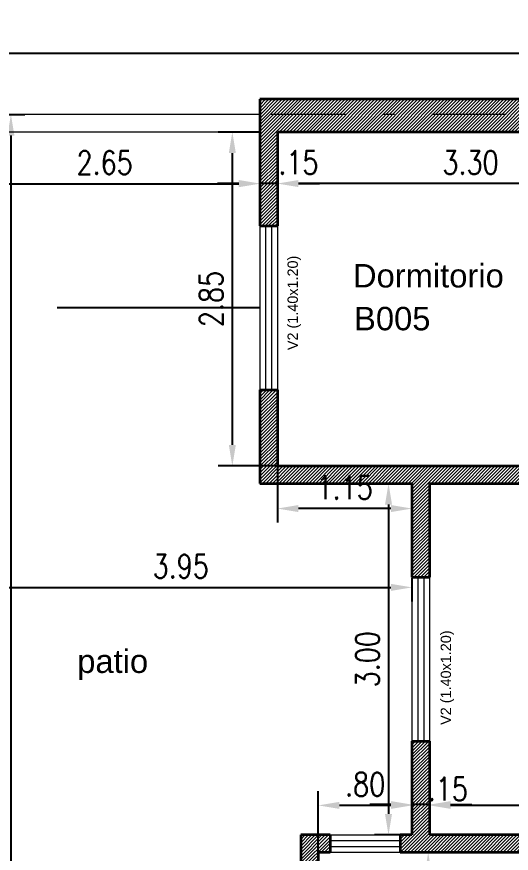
# Model space of a CAD drawing. Header units: millimetres. Extents: x 2761 to 3221, y 1635 to 1962.
# Drawn here: x 2773.47 to 2777.7, y 1937.53 to 1944.67 of the extents above; entities that cross this region are included whole.
import ezdxf

# ---------------------------------------------------------------- set-up
doc = ezdxf.new("R2010")
doc.units = ezdxf.units.MM
doc.linetypes.add('DASHDOT', pattern=[25.4, 12.7, -6.35, 0, -6.35])
doc.layers.get('Defpoints').update_dxf_attribs({"lineweight": 5})
for name, color, linetype, lineweight in [('Aberturas', 239, 'Continuous', 18), ('Cotas', 8, 'Continuous', 15), ('Ejes', 3, 'DASHDOT', 13), ('Muros', 6, 'Continuous', 50), ('Rayado', 7, 'Continuous', 15), ('Textos', 3, 'Continuous', 9)]:
    doc.layers.add(name, color=color, linetype=linetype, lineweight=lineweight)
doc.layers.add('No View', color=70, linetype='Continuous', plot=False)
doc.styles.add('cotas', font='romans.shx', dxfattribs={"width": 0.8})
doc.styles.get("Standard").update_dxf_attribs({"font": 'arial.ttf'})
doc.dimstyles.new('Esc 1-100', dxfattribs={"dimtxt": 0.2, "dimasz": 0.18, "dimexe": 0.12, "dimexo": 0, "dimgap": 0.08, "dimtad": 1, "dimzin": 4, "dimdsep": 46, "dimtxsty": 'cotas', "dimcen": 2.5, "dimclrd": 7, "dimclre": 7, "dimclrt": 256, "dimaunit": 1, "dimadec": 3, "dimazin": 0, "dimtfac": 1, "dimtmove": 1, "dimatfit": 3, "dimfxl": 0.12, "dimarcsym": 0})

# ---------------------------------------------------------------- blocks, each defined once
blk = doc.blocks.new('*D44')
at = {"layer": 'Cotas', "color": 7, "lineweight": -2, "transparency": 16777216}
for p, q in [((2777, 1938.465), (2777, 1937.8212)), ((2780, 1938.0021), (2780, 1937.8212)), ((2779.82, 1937.9412), (2777.18, 1937.9412))]:
    blk.add_line(p, q, dxfattribs=at)
at = {"layer": 'Cotas', "color": 7, "transparency": 16777216}
for points in [[(2777.18, 1937.9712), (2777.18, 1937.9112), (2777, 1937.9412)], [(2779.82, 1937.9712), (2779.82, 1937.9112), (2780, 1937.9412)]]:
    blk.add_solid(points, dxfattribs=at)
at = {"layer": 'Defpoints', "color": 0, "transparency": 16777216}
for p in [(2777, 1938.465), (2780, 1938.0021), (2777, 1937.9412)]:
    blk.add_point(p, dxfattribs=at)
at = {"layer": 'Cotas', "transparency": 16777216, "insert": (2778.5, 1938.1212), "char_height": 0.2, "attachment_point": 5, "style": 'cotas'}
blk.add_mtext('3.00', dxfattribs=at)
blk = doc.blocks.new('*D47')
at = {"layer": 'Cotas', "color": 7, "lineweight": -2, "transparency": 16777216}
for p, q in [((2776.7604, 1937.5386), (2777.1085, 1937.5386)), ((2776.9885, 1937.3586), (2776.9885, 1932.9986)), ((2776.05, 1932.8186), (2777.1085, 1932.8186))]:
    blk.add_line(p, q, dxfattribs=at)
at = {"layer": 'Cotas', "color": 7, "transparency": 16777216}
for points in [[(2776.9585, 1937.3586), (2777.0185, 1937.3586), (2776.9885, 1937.5386)], [(2776.9585, 1932.9986), (2777.0185, 1932.9986), (2776.9885, 1932.8186)]]:
    blk.add_solid(points, dxfattribs=at)
at = {"layer": 'Defpoints', "color": 0, "transparency": 16777216}
for p in [(2776.7604, 1937.5386), (2776.05, 1932.8186), (2776.9885, 1932.8186)]:
    blk.add_point(p, dxfattribs=at)
at = {"layer": 'Cotas', "transparency": 16777216, "insert": (2776.8085, 1935.1786), "char_height": 0.2, "attachment_point": 5, "rotation": 90, "style": 'cotas'}
blk.add_mtext('4.72', dxfattribs=at)
blk = doc.blocks.new('*D48')
at = {"layer": 'Cotas', "color": 7, "lineweight": -2, "transparency": 16777216}
for p, q in [((2775.55, 1940.6886), (2776.7695, 1940.6886)), ((2776.6495, 1940.5086), (2776.6495, 1937.8686)), ((2776.85, 1937.6886), (2776.5295, 1937.6886))]:
    blk.add_line(p, q, dxfattribs=at)
at = {"layer": 'Cotas', "color": 7, "transparency": 16777216}
for points in [[(2776.6195, 1940.5086), (2776.6795, 1940.5086), (2776.6495, 1940.6886)], [(2776.6195, 1937.8686), (2776.6795, 1937.8686), (2776.6495, 1937.6886)]]:
    blk.add_solid(points, dxfattribs=at)
at = {"layer": 'Defpoints', "color": 0, "transparency": 16777216}
for p in [(2775.55, 1940.6886), (2776.6495, 1937.6886), (2776.85, 1937.6886)]:
    blk.add_point(p, dxfattribs=at)
at = {"layer": 'Cotas', "transparency": 16777216, "insert": (2776.4695, 1939.1886), "char_height": 0.2, "attachment_point": 5, "rotation": 90, "style": 'cotas'}
blk.add_mtext('3.00', dxfattribs=at)
blk = doc.blocks.new('*D49')
at = {"layer": 'Cotas', "color": 7, "lineweight": -2, "transparency": 16777216}
for p, q in [((2775.7, 1943.3724), (2775.7, 1943.1292)), ((2779, 1943.3724), (2779, 1943.1292)), ((2778.82, 1943.2492), (2775.88, 1943.2492))]:
    blk.add_line(p, q, dxfattribs=at)
at = {"layer": 'Cotas', "color": 7, "transparency": 16777216}
for points in [[(2775.88, 1943.2792), (2775.88, 1943.2192), (2775.7, 1943.2492)], [(2778.82, 1943.2792), (2778.82, 1943.2192), (2779, 1943.2492)]]:
    blk.add_solid(points, dxfattribs=at)
at = {"layer": 'Defpoints', "color": 0, "transparency": 16777216}
for p in [(2775.7, 1943.3724), (2779, 1943.3724), (2775.7, 1943.2492)]:
    blk.add_point(p, dxfattribs=at)
at = {"layer": 'Cotas', "transparency": 16777216, "insert": (2777.35, 1943.4292), "char_height": 0.2, "attachment_point": 5, "style": 'cotas'}
blk.add_mtext('3.30', dxfattribs=at)
blk = doc.blocks.new('*D135')
at = {"layer": 'Cotas', "color": 7, "lineweight": -2, "transparency": 16777216}
for p, q in [((2772.9, 1943.8388), (2772.9, 1944.4819)), ((2795.3991, 1943.8388), (2795.3991, 1944.4819)), ((2773.08, 1944.3619), (2795.2191, 1944.3619))]:
    blk.add_line(p, q, dxfattribs=at)
at = {"layer": 'Cotas', "color": 7, "transparency": 16777216}
for points in [[(2773.08, 1944.3919), (2773.08, 1944.3319), (2772.9, 1944.3619)], [(2795.2191, 1944.3919), (2795.2191, 1944.3319), (2795.3991, 1944.3619)]]:
    blk.add_solid(points, dxfattribs=at)
at = {"layer": 'Defpoints', "color": 0, "transparency": 16777216}
for p in [(2795.3991, 1944.3619), (2772.9, 1943.8388), (2795.3991, 1943.8388)]:
    blk.add_point(p, dxfattribs=at)
at = {"layer": 'Cotas', "transparency": 16777216, "insert": (2784.1495, 1944.5419), "char_height": 0.2, "attachment_point": 5, "style": 'cotas'}
blk.add_mtext('38.43', dxfattribs=at)
blk = doc.blocks.new('*D50')
at = {"layer": 'Cotas', "color": 7, "lineweight": -2, "transparency": 16777216}
for p, q in [((2772.9, 1943.8388), (2773.5439, 1943.8388)), ((2773.4239, 1943.6588), (2773.4239, 1932.6988)), ((2772.9, 1932.5188), (2773.5439, 1932.5188))]:
    blk.add_line(p, q, dxfattribs=at)
at = {"layer": 'Cotas', "color": 7, "transparency": 16777216}
for points in [[(2773.3939, 1943.6588), (2773.4539, 1943.6588), (2773.4239, 1943.8388)], [(2773.3939, 1932.6988), (2773.4539, 1932.6988), (2773.4239, 1932.5188)]]:
    blk.add_solid(points, dxfattribs=at)
at = {"layer": 'Defpoints', "color": 0, "transparency": 16777216}
for p in [(2772.9, 1943.8388), (2772.9, 1932.5188), (2773.4239, 1932.5188)]:
    blk.add_point(p, dxfattribs=at)
at = {"layer": 'Cotas', "transparency": 16777216, "insert": (2773.2439, 1938.1788), "char_height": 0.2, "attachment_point": 5, "rotation": 90, "style": 'cotas'}
blk.add_mtext('11.32', dxfattribs=at)
blk = doc.blocks.new('*D136')
at = {"layer": 'Cotas', "color": 7, "lineweight": -2, "transparency": 16777216}
for p, q in [((2775.55, 1943.4283), (2775.55, 1943.1278)), ((2772.9, 1942.475), (2772.9, 1943.3678)), ((2773.08, 1943.2478), (2775.37, 1943.2478))]:
    blk.add_line(p, q, dxfattribs=at)
at = {"layer": 'Cotas', "color": 7, "transparency": 16777216}
for points in [[(2773.08, 1943.2778), (2773.08, 1943.2178), (2772.9, 1943.2478)], [(2775.37, 1943.2778), (2775.37, 1943.2178), (2775.55, 1943.2478)]]:
    blk.add_solid(points, dxfattribs=at)
at = {"layer": 'Defpoints', "color": 0, "transparency": 16777216}
for p in [(2775.55, 1943.4283), (2775.55, 1943.2478), (2772.9, 1942.475)]:
    blk.add_point(p, dxfattribs=at)
at = {"layer": 'Cotas', "transparency": 16777216, "insert": (2774.225, 1943.4278), "char_height": 0.2, "attachment_point": 5, "style": 'cotas'}
blk.add_mtext('2.65', dxfattribs=at)
blk = doc.blocks.new('*D137')
at = {"layer": 'Cotas', "color": 7, "lineweight": -2, "transparency": 16777216}
for p, q in [((2775.55, 1943.072), (2775.55, 1943.3692)), ((2775.7, 1943.0564), (2775.7, 1943.3692)), ((2775.37, 1943.2492), (2775.19, 1943.2492)), ((2775.7, 1943.2492), (2775.55, 1943.2492)), ((2775.88, 1943.2492), (2776.06, 1943.2492))]:
    blk.add_line(p, q, dxfattribs=at)
at = {"layer": 'Cotas', "color": 7, "transparency": 16777216}
for points in [[(2775.37, 1943.2792), (2775.37, 1943.2192), (2775.55, 1943.2492)], [(2775.88, 1943.2792), (2775.88, 1943.2192), (2775.7, 1943.2492)]]:
    blk.add_solid(points, dxfattribs=at)
at = {"layer": 'Defpoints', "color": 0, "transparency": 16777216}
for p in [(2775.55, 1943.2492), (2775.55, 1943.072), (2775.7, 1943.0564)]:
    blk.add_point(p, dxfattribs=at)
at = {"layer": 'Cotas', "transparency": 16777216, "insert": (2775.88, 1943.4292), "char_height": 0.2, "attachment_point": 5, "style": 'cotas'}
blk.add_mtext('.15', dxfattribs=at)
blk = doc.blocks.new('*D98')
at = {"layer": 'Cotas', "color": 7, "lineweight": -2, "transparency": 16777216}
for p, q in [((2777, 1938.465), (2777, 1937.8278)), ((2776.85, 1938.0227), (2776.85, 1937.8278)), ((2776.67, 1937.9478), (2776.49, 1937.9478)), ((2777, 1937.9478), (2776.85, 1937.9478)), ((2777.18, 1937.9478), (2777.36, 1937.9478))]:
    blk.add_line(p, q, dxfattribs=at)
at = {"layer": 'Cotas', "color": 7, "transparency": 16777216}
for points in [[(2776.67, 1937.9778), (2776.67, 1937.9178), (2776.85, 1937.9478)], [(2777.18, 1937.9778), (2777.18, 1937.9178), (2777, 1937.9478)]]:
    blk.add_solid(points, dxfattribs=at)
at = {"layer": 'Defpoints', "color": 0, "transparency": 16777216}
for p in [(2777, 1938.465), (2776.85, 1938.0227), (2776.85, 1937.9478)]:
    blk.add_point(p, dxfattribs=at)
at = {"layer": 'Cotas', "transparency": 16777216, "insert": (2777.1563, 1938.0818), "char_height": 0.2, "attachment_point": 5, "style": 'cotas'}
blk.add_mtext('.15', dxfattribs=at)
blk = doc.blocks.new('*D34')
at = {"layer": 'Cotas', "color": 7, "lineweight": -2, "transparency": 16777216}
for p, q in [((2776.05, 1937.5386), (2776.05, 1938.0612)), ((2776.85, 1937.6886), (2776.85, 1938.0612)), ((2776.67, 1937.9412), (2776.23, 1937.9412))]:
    blk.add_line(p, q, dxfattribs=at)
at = {"layer": 'Cotas', "color": 7, "transparency": 16777216}
for points in [[(2776.23, 1937.9712), (2776.23, 1937.9112), (2776.05, 1937.9412)], [(2776.67, 1937.9712), (2776.67, 1937.9112), (2776.85, 1937.9412)]]:
    blk.add_solid(points, dxfattribs=at)
at = {"layer": 'Defpoints', "color": 0, "transparency": 16777216}
for p in [(2776.05, 1937.9412), (2776.85, 1937.6886), (2776.05, 1937.5386)]:
    blk.add_point(p, dxfattribs=at)
at = {"layer": 'Cotas', "transparency": 16777216, "insert": (2776.45, 1938.1212), "char_height": 0.2, "attachment_point": 5, "style": 'cotas'}
blk.add_mtext('.80', dxfattribs=at)
blk = doc.blocks.new('*D102')
at = {"layer": 'Cotas', "color": 7, "lineweight": -2, "transparency": 16777216}
for p, q in [((2775.7, 1940.8386), (2775.7, 1940.3549)), ((2776.85, 1940.6886), (2776.85, 1940.3549)), ((2776.67, 1940.4749), (2775.88, 1940.4749))]:
    blk.add_line(p, q, dxfattribs=at)
at = {"layer": 'Cotas', "color": 7, "transparency": 16777216}
for points in [[(2775.88, 1940.5049), (2775.88, 1940.4449), (2775.7, 1940.4749)], [(2776.67, 1940.5049), (2776.67, 1940.4449), (2776.85, 1940.4749)]]:
    blk.add_solid(points, dxfattribs=at)
at = {"layer": 'Defpoints', "color": 0, "transparency": 16777216}
for p in [(2775.7, 1940.8386), (2776.85, 1940.6886), (2775.7, 1940.4749)]:
    blk.add_point(p, dxfattribs=at)
at = {"layer": 'Cotas', "transparency": 16777216, "insert": (2776.275, 1940.6549), "char_height": 0.2, "attachment_point": 5, "style": 'cotas'}
blk.add_mtext('1.15', dxfattribs=at)
blk = doc.blocks.new('*D35')
at = {"layer": 'Cotas', "color": 7, "lineweight": -2, "transparency": 16777216}
for p, q in [((2775.55, 1943.6888), (2775.1955, 1943.6888)), ((2775.3155, 1941.0186), (2775.3155, 1943.5088)), ((2775.7, 1940.8386), (2775.1955, 1940.8386))]:
    blk.add_line(p, q, dxfattribs=at)
at = {"layer": 'Cotas', "color": 7, "transparency": 16777216}
for points in [[(2775.2855, 1943.5088), (2775.3455, 1943.5088), (2775.3155, 1943.6888)], [(2775.2855, 1941.0186), (2775.3455, 1941.0186), (2775.3155, 1940.8386)]]:
    blk.add_solid(points, dxfattribs=at)
at = {"layer": 'Defpoints', "color": 0, "transparency": 16777216}
for p in [(2775.3155, 1943.6888), (2775.55, 1943.6888), (2775.7, 1940.8386)]:
    blk.add_point(p, dxfattribs=at)
at = {"layer": 'Cotas', "transparency": 16777216, "insert": (2775.1355, 1942.2637), "char_height": 0.2, "attachment_point": 5, "rotation": 90, "style": 'cotas'}
blk.add_mtext('2.85', dxfattribs=at)
blk = doc.blocks.new('*D104')
at = {"layer": 'Cotas', "color": 7, "lineweight": -2, "transparency": 16777216}
for p, q in [((2772.9, 1939.8805), (2772.9, 1939.6821)), ((2776.85, 1939.8805), (2776.85, 1939.6821)), ((2773.08, 1939.8021), (2776.67, 1939.8021))]:
    blk.add_line(p, q, dxfattribs=at)
at = {"layer": 'Cotas', "color": 7, "transparency": 16777216}
for points in [[(2773.08, 1939.8321), (2773.08, 1939.7721), (2772.9, 1939.8021)], [(2776.67, 1939.8321), (2776.67, 1939.7721), (2776.85, 1939.8021)]]:
    blk.add_solid(points, dxfattribs=at)
at = {"layer": 'Defpoints', "color": 0, "transparency": 16777216}
for p in [(2772.9, 1939.8805), (2776.85, 1939.8805), (2776.85, 1939.8021)]:
    blk.add_point(p, dxfattribs=at)
at = {"layer": 'Cotas', "transparency": 16777216, "insert": (2774.875, 1939.9821), "char_height": 0.2, "attachment_point": 5, "style": 'cotas'}
blk.add_mtext('3.95', dxfattribs=at)

msp = doc.modelspace()

# ---------------------------------------------------------------- hatches: boundary and pattern name
at = {"layer": 'Rayado', "lineweight": 20}
h = msp.add_hatch(dxfattribs=at)
h.set_pattern_fill('_USER', color=256, scale=0.02, angle=45, pattern_type=0)
h.set_pattern_definition([(45, (2646.102981, 1042.226315), (-0.01414213562, 0.01414213562), [])])
h.paths.add_polyline_path([(2781.25, 1943.9681), (2775.55, 1943.9681), (2775.55, 1943.8388), (2781.25, 1943.8388)])
h.paths.add_polyline_path([(2781.25, 1943.8388), (2775.55, 1943.8388), (2775.55, 1942.8886), (2775.7, 1942.8886), (2775.7, 1943.6886), (2779, 1943.6886), (2779, 1941.6886), (2780.25, 1941.6886), (2780.25, 1942.6386), (2780.1, 1942.6386), (2780.1, 1941.8386), (2779.15, 1941.8386), (2779.15, 1943.6886), (2781.1, 1943.6886), (2781.1, 1941.8386), (2781.05, 1941.8386), (2781.05, 1941.6886), (2781.1, 1941.6886), (2781.1, 1938.6265), (2781.25, 1938.6265)])
h.paths.add_polyline_path([(2780.15, 1940.8386), (2775.7, 1940.8386), (2775.7, 1941.4886), (2775.55, 1941.4886), (2775.55, 1940.6886), (2776.85, 1940.6886), (2776.85, 1939.8886), (2777, 1939.8886), (2777, 1940.6886), (2780.15, 1940.6886)])
h.paths.add_polyline_path([(2780.15, 1939.8386), (2780, 1939.8386), (2780, 1937.6886), (2777, 1937.6886), (2777, 1938.4886), (2776.85, 1938.4886), (2776.85, 1937.6886), (2776.75, 1937.6886), (2776.75, 1937.5386), (2780.15, 1937.5386)])
h.paths.add_polyline_path([(2776.05, 1937.5386), (2776.15, 1937.5386), (2776.15, 1937.6886), (2775.9, 1937.6886), (2775.9, 1936.8886), (2776.05, 1936.8886)])
h.paths.add_polyline_path([(2776.05, 1935.3886), (2775.9, 1935.3886), (2775.8999, 1932.5187), (2776.5, 1932.5187), (2776.5, 1932.6686), (2778.5004, 1932.6686), (2778.5004, 1932.8186), (2776.05, 1932.8186)])
h.paths.add_polyline_path([(2779.6, 1933.9168), (2779.45, 1933.9168), (2779.45, 1932.8186), (2779.4, 1932.8186), (2779.4, 1932.6686), (2779.65, 1932.6686), (2779.65, 1932.8186), (2779.6, 1932.8186)])
h.paths.add_polyline_path([(2781.25, 1935.2226), (2781.1, 1935.2226), (2781.1, 1932.8186), (2780, 1932.8186), (2780, 1932.6686), (2781.25, 1932.6686)])
h.paths.add_polyline_path([(2781.4, 1935.2226), (2781.25, 1935.2226), (2781.25, 1932.6686), (2782.393, 1932.6686), (2782.393, 1932.8186), (2781.4, 1932.8186)])
h.paths.add_polyline_path([(2782.1092, 1936.3686), (2781.4, 1936.3686), (2781.4, 1938.6265), (2781.25, 1938.6265), (2781.25, 1935.2226), (2781.4, 1935.2226), (2781.4, 1936.2186), (2782.1092, 1936.2186)])
h.paths.add_polyline_path([(2781.25, 1938.6265), (2781.1, 1938.6265), (2781.1, 1936.3686), (2780.4, 1936.3686), (2780.4, 1936.2186), (2781.1, 1936.2186), (2781.1, 1935.2226), (2781.25, 1935.2226)])
h.paths.add_polyline_path([(2781.4, 1941.6886), (2781.45, 1941.6886), (2781.45, 1941.8386), (2781.4, 1941.8386), (2781.4, 1943.6886), (2783.35, 1943.6886), (2783.35, 1941.8386), (2782.4, 1941.8386), (2782.4, 1942.6386), (2782.25, 1942.6386), (2782.25, 1941.6886), (2783.5, 1941.6886), (2783.5, 1943.6886), (2786.8, 1943.6886), (2786.8, 1942.8913), (2786.95, 1942.8913), (2786.95, 1943.8388), (2781.25, 1943.8388), (2781.25, 1938.6265), (2781.4, 1938.6265)])
h.paths.add_polyline_path([(2782.5, 1939.8386), (2782.35, 1939.8386), (2782.35, 1937.5386), (2785.7603, 1937.5386), (2785.7603, 1937.6886), (2785.6504, 1937.6886), (2785.65, 1937.6879), (2785.65, 1938.4729), (2785.5, 1938.4729), (2785.5, 1937.6886), (2782.5, 1937.6886)])
h.paths.add_polyline_path([(2786.95, 1941.3913), (2786.8, 1941.3913), (2786.8, 1940.8386), (2782.35, 1940.8386), (2782.35, 1940.6886), (2785.5, 1940.6886), (2785.5, 1939.9729), (2785.65, 1939.9729), (2785.65, 1940.6886), (2786.95, 1940.6886)])
h.paths.add_polyline_path([(2786.6, 1937.6886), (2786.3953, 1937.6886), (2786.3953, 1937.5386), (2786.45, 1937.5386), (2786.45, 1936.8926), (2786.6, 1936.8926)])
h.paths.add_polyline_path([(2786.6, 1935.3926), (2786.45, 1935.3926), (2786.45, 1932.8186), (2784.0427, 1932.8186), (2784.0427, 1932.5186), (2786.6, 1932.5186)])
h.paths.add_polyline_path([(2783.05, 1933.9168), (2782.9, 1933.9168), (2782.9, 1932.8186), (2782.693, 1932.8186), (2782.693, 1932.6686), (2783.143, 1932.6686), (2783.143, 1932.8186), (2783.05, 1932.8186)])
h.paths.add_polyline_path([(2789.3492, 1937.6886), (2789.1993, 1937.6886), (2789.1993, 1932.6686), (2789.3492, 1932.6686)])
h.paths.add_polyline_path([(2772.9, 1932.8188), (2772.75, 1932.8188), (2772.75, 1932.5188), (2772.9, 1932.5188)])
h.paths.add_polyline_path([(2772.9499, 1932.8188), (2772.9, 1932.8188), (2772.9, 1932.5188), (2772.9499, 1932.5188)])
h.paths.add_polyline_path([(2773.2, 1932.8188), (2772.9499, 1932.8188), (2772.9499, 1932.5188), (2773.2, 1932.5188)])

# ---------------------------------------------------------------- linework, layer by layer
at = {"layer": 'Aberturas'}
for p, q in [((2775.55, 1942.8886), (2775.55, 1941.4886)), ((2775.6, 1942.8886), (2775.6, 1941.4886)), ((2775.65, 1942.8886), (2775.65, 1941.4886)), ((2775.7, 1942.8886), (2775.7, 1941.4886)), ((2776.85, 1939.8886), (2776.85, 1938.4886)), ((2776.9, 1939.8886), (2776.9, 1938.4886)), ((2776.95, 1939.8886), (2776.95, 1938.4886)), ((2777, 1939.8886), (2777, 1938.4886)), ((2776.15, 1937.6886), (2776.75, 1937.6886)), ((2776.75, 1937.6386), (2776.15, 1937.6386)), ((2776.75, 1937.5886), (2776.15, 1937.5886)), ((2776.75, 1937.5386), (2776.15, 1937.5386))]:
    msp.add_line(p, q, dxfattribs=at)
at = {"layer": 'Ejes', "ltscale": 0.05}
msp.add_line((2796.8335, 1943.8388), (2771.8656, 1943.8388), dxfattribs=at)
at = {"layer": 'Muros', "lineweight": 35}
for p, q in [((2786.95, 1943.9681), (2775.55, 1943.9681)), ((2775.55, 1943.9681), (2775.55, 1942.8886)), ((2779, 1943.6886), (2775.7, 1943.6886)), ((2775.7, 1943.6886), (2775.7, 1942.8886)), ((2775.55, 1942.8886), (2775.7, 1942.8886)), ((2775.55, 1941.4886), (2775.55, 1940.6886)), ((2775.55, 1941.4886), (2775.7, 1941.4886)), ((2775.7, 1941.4886), (2775.7, 1940.8386)), ((2775.7, 1940.8386), (2780.15, 1940.8386)), ((2775.55, 1940.6886), (2776.85, 1940.6886)), ((2776.85, 1940.6886), (2776.85, 1939.8886)), ((2777, 1940.6886), (2777, 1939.8886)), ((2777, 1940.6886), (2780.15, 1940.6886)), ((2776.85, 1939.8886), (2777, 1939.8886)), ((2776.85, 1938.4886), (2776.85, 1937.6886)), ((2776.85, 1938.4886), (2777, 1938.4886)), ((2777, 1938.4886), (2777, 1937.6886)), ((2775.9, 1937.6886), (2775.9, 1936.8886)), ((2776.15, 1937.6886), (2775.9, 1937.6886)), ((2776.15, 1937.6886), (2776.15, 1937.5386)), ((2776.85, 1937.6886), (2776.75, 1937.6886)), ((2776.75, 1937.6886), (2776.75, 1937.5386)), ((2780, 1937.6886), (2777, 1937.6886)), ((2776.05, 1937.5386), (2776.05, 1936.8886)), ((2776.15, 1937.5386), (2776.05, 1937.5386)), ((2780.15, 1937.5386), (2776.75, 1937.5386))]:
    msp.add_line(p, q, dxfattribs=at)
at = {"layer": 'Muros', "color": 1, "lineweight": 20}
for p, q in [((2775.55, 1943.8388), (2772.95, 1943.8388)), ((2775.55, 1943.6888), (2772.9, 1943.6888))]:
    msp.add_line(p, q, dxfattribs=at)
at = {"layer": 'No View'}
msp.add_line((2775.55, 1942.1886), (2773.8194, 1942.1886), dxfattribs=at)

# ---------------------------------------------------------------- texts
at = {"layer": 'Textos', "lineweight": 20}
for p in [(2775.875, 1941.8272), (2777.1834, 1938.6285)]:
    msp.add_text('V2 (1.40x1.20)', height=0.087982, rotation=90, dxfattribs=at).set_placement(p)
at = {"layer": 'Textos', "color": 7, "lineweight": 20}
for s, p in [('Dormitorio', (2776.3459, 1942.3623)), ('B005', (2776.3553, 1941.9965)), ('patio', (2773.9906, 1939.0717))]:
    msp.add_text(s, height=0.2, dxfattribs=at).set_placement(p)

# ---------------------------------------------------------------- dimensions: what is measured, and where the dimension line sits
at = {"layer": 'Cotas'}
dim = msp.add_linear_dim(base=(2795.3991, 1944.3619), p1=(2772.9, 1943.8388), p2=(2795.3991, 1943.8388), text='38.43', dimstyle='Esc 1-100', dxfattribs=at)
dim.commit()
dim.dimension.update_dxf_attribs({"geometry": '*D135', "text_midpoint": (2784.1495, 1944.5419)})
for base, p1, p2, angle, picture, middle in [((2773.4239, 1932.5188), (2772.9, 1943.8388), (2772.9, 1932.5188), 90, '*D50', (2773.4239, 1938.1788)), ((2776.85, 1937.9478), (2777, 1938.465), (2776.85, 1938.0227), 180, '*D98', (2777.1563, 1937.9018))]:
    dim = msp.add_linear_dim(base=base, p1=p1, p2=p2, angle=angle, dimstyle='Esc 1-100', dxfattribs=at)
    dim.commit()
    dim.dimension.update_dxf_attribs({"geometry": picture, "text_midpoint": middle, "dimtype": 160})
for base, p1, p2, angle, picture, middle in [((2775.3155, 1943.6888), (2775.7, 1940.8386), (2775.55, 1943.6888), 90, '*D35', (2775.1355, 1942.2637)), ((2775.7, 1943.2492), (2779, 1943.3724), (2775.7, 1943.3724), 180, '*D49', (2777.35, 1943.4292)), ((2776.6495, 1937.6886), (2775.55, 1940.6886), (2776.85, 1937.6886), 90, '*D48', (2776.4695, 1939.1886)), ((2777, 1937.9412), (2780, 1938.0021), (2777, 1938.465), 180, '*D44', (2778.5, 1938.1212)), ((2776.05, 1937.9412), (2776.85, 1937.6886), (2776.05, 1937.5386), 180, '*D34', (2776.45, 1938.1212)), ((2776.9885, 1932.8186), (2776.7604, 1937.5386), (2776.05, 1932.8186), 90, '*D47', (2776.8085, 1935.1786))]:
    dim = msp.add_linear_dim(base=base, p1=p1, p2=p2, angle=angle, dimstyle='Esc 1-100', dxfattribs=at)
    dim.commit()
    dim.dimension.update_dxf_attribs({"geometry": picture, "text_midpoint": middle})
for base, p1, p2, picture, middle in [((2775.55, 1943.2478), (2772.9, 1942.475), (2775.55, 1943.4283), '*D136', (2774.225, 1943.4278)), ((2775.7, 1940.4749), (2776.85, 1940.6886), (2775.7, 1940.8386), '*D102', (2776.275, 1940.6549)), ((2776.85, 1939.8021), (2772.9, 1939.8805), (2776.85, 1939.8805), '*D104', (2774.875, 1939.9821))]:
    dim = msp.add_linear_dim(base=base, p1=p1, p2=p2, dimstyle='Esc 1-100', dxfattribs=at)
    dim.commit()
    dim.dimension.update_dxf_attribs({"geometry": picture, "text_midpoint": middle})
dim = msp.add_linear_dim(base=(2775.55, 1943.2492), p1=(2775.7, 1943.0564), p2=(2775.55, 1943.072), dimstyle='Esc 1-100', dxfattribs=at)
dim.commit()
dim.dimension.update_dxf_attribs({"geometry": '*D137', "text_midpoint": (2775.88, 1943.2492), "dimtype": 160})

doc.saveas('drawing.dxf')
